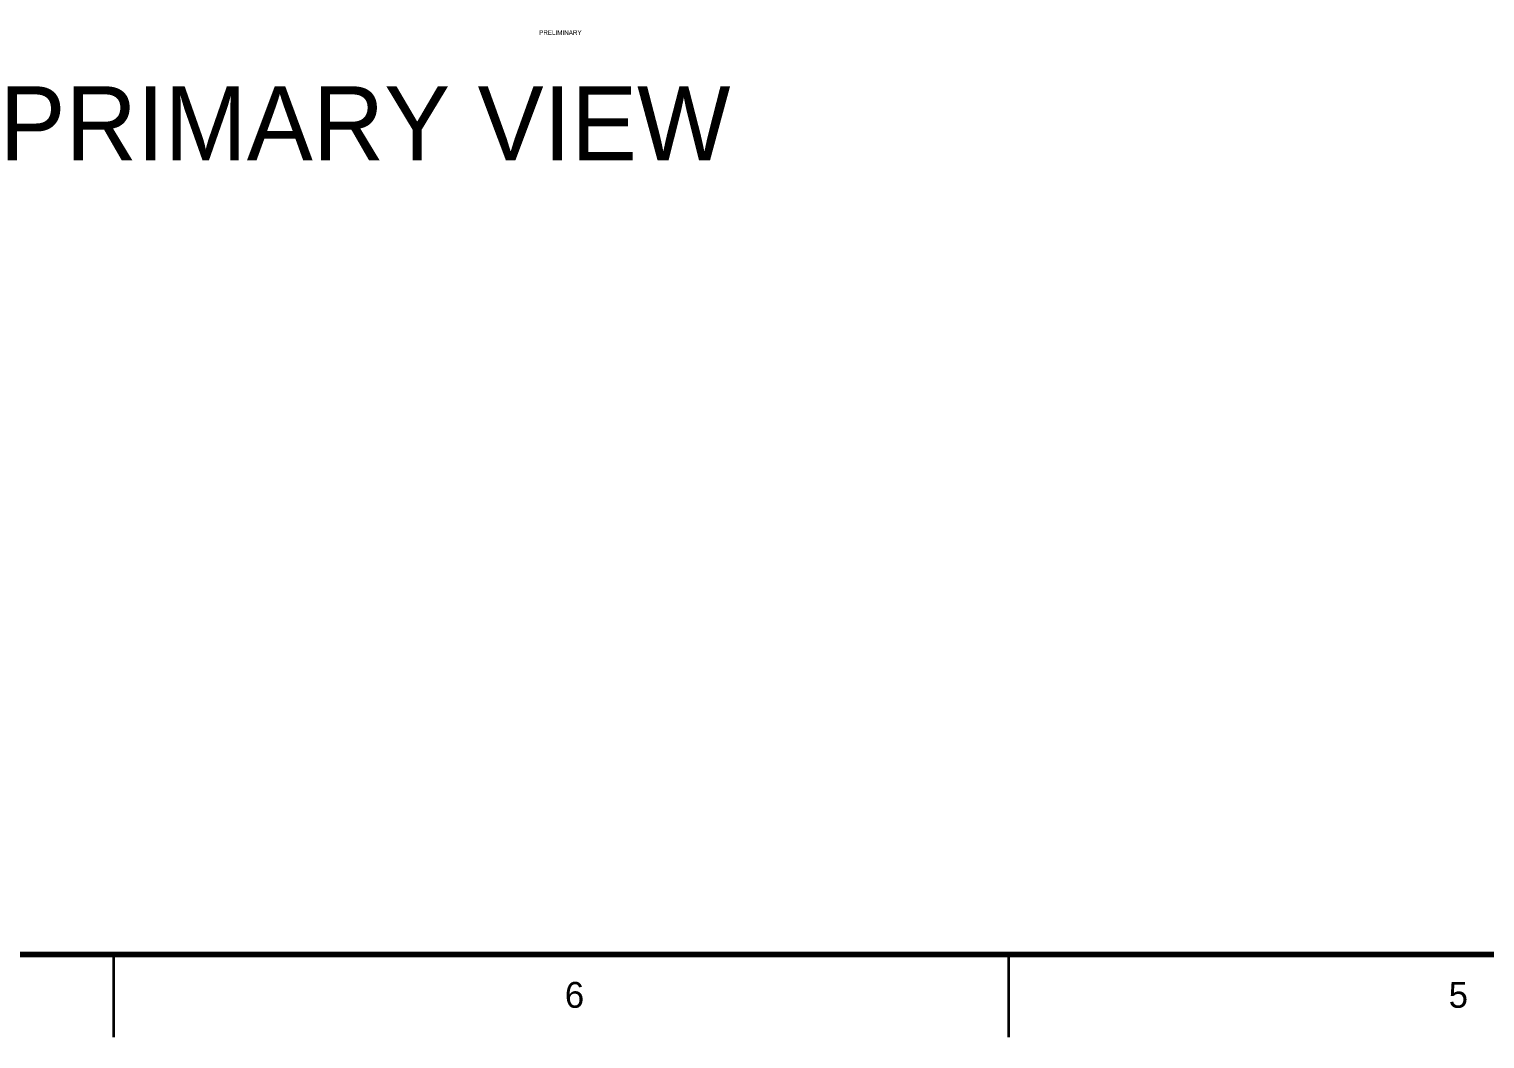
# Model space of a CAD drawing. Extents: x -13164 to 30582, y -10288 to 18382.
# Drawn here: x -7150 to 2691, y -10263 to -3438 of the extents above; entities that cross this region are included whole.
import ezdxf

# ---------------------------------------------------------------- set-up
doc = ezdxf.new("R2010")
doc.units = 0
doc.layers.add('DF_ASSEMBLY_NOTES', color=2, linetype='CONTINUOUS')
doc.layers.add('DF_OUTLINE', color=110, linetype='CONTINUOUS')

msp = doc.modelspace()

# ---------------------------------------------------------------- linework, layer by layer
at = {"layer": 'DF_OUTLINE'}
for points, const_width in [([(-12543.311, -9692.519), (29956.689, -9692.519), (29956.689, 17807.481), (-12543.311, 17807.481), (-12543.311, -9692.519)], 40.161), ([(-6578.35, -10252.76), (-6578.35, -9702.76)], 20.079), ([(-528.35, -10252.76), (-528.35, -9702.76)], 20.079)]:
    msp.add_lwpolyline(points, dxfattribs=dict(at, const_width=const_width))

# ---------------------------------------------------------------- texts
at = {"layer": 'DF_ASSEMBLY_NOTES', "width": 0.987234}
msp.add_text('PRELIMINARY', height=31.098, dxfattribs=at).set_placement((-3702.2655, -3477.3995))
at = {"layer": 'DF_ASSEMBLY_NOTES'}
msp.add_text('PRIMARY VIEW', height=500, dxfattribs=at).set_placement((-7350, -4325))
at = {"layer": 'DF_OUTLINE', "width": 1.002231}
for s, p in [('6', (-3528.35, -10052.76)), ('5', (2446.453, -10052.76))]:
    msp.add_text(s, height=174.799, dxfattribs=at).set_placement(p)

doc.saveas('drawing.dxf')
